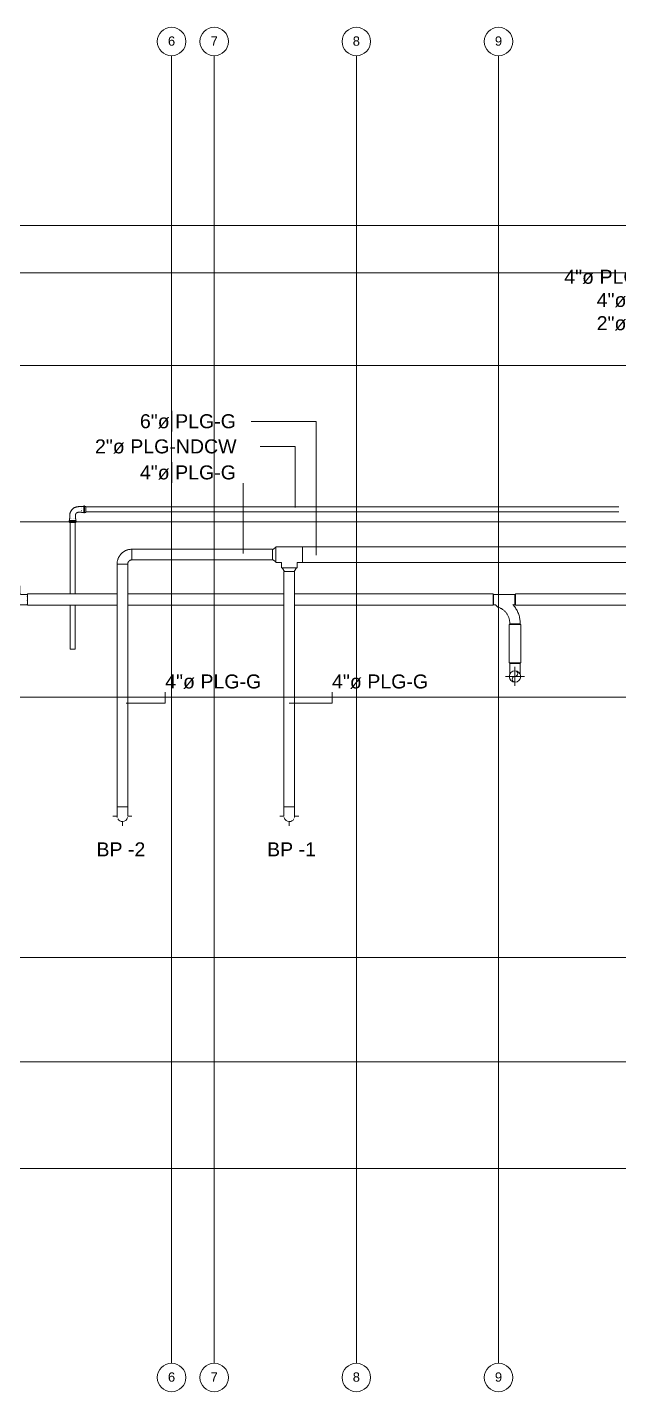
# Model space of a CAD drawing. Header units: inches. Extents: x -3299 to -2222, y -94 to 482.
# Drawn here: x -2935 to -2685, y -94 to 482 of the extents above; entities that cross this region are included whole.
import ezdxf

# ---------------------------------------------------------------- set-up
doc = ezdxf.new("R2010")
doc.units = ezdxf.units.IN
doc.header["$MEASUREMENT"] = 0
for name, color, linetype, lineweight in [('G-ANNO-TEXT', 231, 'Continuous', 9), ('P-PIPE', 3, 'Continuous', 9), ('P-PIPE-CNTR', 3, 'Continuous', 9), ('P-PIPE-IDEN', 2, 'Continuous', 9), ('S-GRID', 1, 'Continuous', 9), ('S-GRID-IDEN', 1, 'Continuous', 13)]:
    doc.layers.add(name, color=color, linetype=linetype, lineweight=lineweight)
doc.styles.add('Arial', font='arial.ttf', dxfattribs={"height": 5.901198})

# ---------------------------------------------------------------- blocks, each defined once
blk = doc.blocks.new('Elbow - Welded - Generic - Standard-V39-PLG_ ROOF LEVEL')
at = {"layer": 'P-PIPE'}
for p, q in [((-4.02, -2.25), (-4.02, 2.25)), ((-2.25, 4.02), (2.25, 4.02))]:
    blk.add_line(p, q, dxfattribs=at)
at = {"layer": 'P-PIPE', "flags": 128}
for points in [[(-4.02, -2.25), (-3.77, -2.24), (-3.52, -2.23), (-3.27, -2.2), (-3.02, -2.17), (-2.77, -2.13), (-2.53, -2.07), (-2.28, -2.01), (-2.04, -1.93), (-1.81, -1.85), (-1.58, -1.76), (-1.35, -1.65), (-1.12, -1.54), (-0.9, -1.42), (-0.69, -1.29), (-0.48, -1.16), (-0.27, -1.01), (-0.08, -0.86), (0.12, -0.69), (0.3, -0.53), (0.48, -0.35), (0.65, -0.17), (0.81, 0.02), (0.97, 0.22), (1.12, 0.42), (1.26, 0.63), (1.39, 0.84), (1.51, 1.06), (1.62, 1.29), (1.73, 1.51), (1.82, 1.75), (1.91, 1.98), (1.99, 2.22), (2.05, 2.46), (2.11, 2.7), (2.16, 2.95), (2.2, 3.2), (2.22, 3.45), (2.24, 3.7), (2.25, 3.95), (2.25, 4.02)], [(-2.25, 4.02), (-2.25, 3.95), (-2.26, 3.87), (-2.26, 3.8), (-2.27, 3.73), (-2.29, 3.66), (-2.3, 3.6), (-2.32, 3.53), (-2.34, 3.46), (-2.36, 3.39), (-2.39, 3.33), (-2.42, 3.26), (-2.45, 3.2), (-2.48, 3.14), (-2.52, 3.08), (-2.56, 3.02), (-2.6, 2.96), (-2.64, 2.91), (-2.69, 2.85), (-2.74, 2.8), (-2.79, 2.75), (-2.84, 2.7), (-2.89, 2.65), (-2.95, 2.61), (-3, 2.57), (-3.06, 2.53), (-3.12, 2.49), (-3.18, 2.46), (-3.25, 2.43), (-3.31, 2.4), (-3.38, 2.37), (-3.44, 2.35), (-3.51, 2.32), (-3.58, 2.31), (-3.65, 2.29), (-3.72, 2.28), (-3.79, 2.27), (-3.86, 2.26), (-3.93, 2.25), (-4, 2.25), (-4.02, 2.25)]]:
    blk.add_lwpolyline(points, dxfattribs=at)
blk = doc.blocks.new('Elbow - Welded - Generic - Standard-V29-PLG_ ROOF LEVEL')
at = {"layer": 'P-PIPE'}
for p, q in [((-2487.68, 317.48), (-2487.68, 319.73)), ((-2487.68, 315.23), (-2487.68, 317.48))]:
    blk.add_line(p, q, dxfattribs=at)
at = {"layer": 'P-PIPE', "flags": 128}
for points in [[(-2483.67, 319.73), (-2483.67, 319.73), (-2483.68, 319.73), (-2483.69, 319.73), (-2483.72, 319.73), (-2483.75, 319.73), (-2483.78, 319.73), (-2483.82, 319.73), (-2483.87, 319.73), (-2483.92, 319.73), (-2483.98, 319.73), (-2484.05, 319.73), (-2484.12, 319.73), (-2484.2, 319.73), (-2484.28, 319.73), (-2484.37, 319.73), (-2484.46, 319.73), (-2484.56, 319.73), (-2484.66, 319.73), (-2484.77, 319.73), (-2484.88, 319.73), (-2485, 319.73), (-2485.12, 319.73), (-2485.25, 319.73), (-2485.38, 319.73), (-2485.51, 319.73), (-2485.65, 319.73), (-2485.79, 319.73), (-2485.93, 319.73), (-2486.08, 319.73), (-2486.23, 319.73), (-2486.38, 319.73), (-2486.53, 319.73), (-2486.68, 319.73), (-2486.84, 319.73), (-2487, 319.73), (-2487.16, 319.73), (-2487.32, 319.73), (-2487.48, 319.73), (-2487.64, 319.73), (-2487.68, 319.73)], [(-2487.68, 315.23), (-2487.52, 315.23), (-2487.36, 315.23), (-2487.2, 315.23), (-2487.04, 315.23), (-2486.88, 315.23), (-2486.73, 315.23), (-2486.57, 315.23), (-2486.42, 315.23), (-2486.27, 315.23), (-2486.12, 315.23), (-2485.97, 315.23), (-2485.83, 315.23), (-2485.69, 315.23), (-2485.55, 315.23), (-2485.41, 315.23), (-2485.28, 315.23), (-2485.16, 315.23), (-2485.03, 315.23), (-2484.91, 315.23), (-2484.8, 315.23), (-2484.69, 315.23), (-2484.59, 315.23), (-2484.49, 315.23), (-2484.39, 315.23), (-2484.3, 315.23), (-2484.22, 315.23), (-2484.14, 315.23), (-2484.07, 315.23), (-2484, 315.23), (-2483.94, 315.23), (-2483.88, 315.23), (-2483.83, 315.23), (-2483.79, 315.23), (-2483.75, 315.23), (-2483.72, 315.23), (-2483.7, 315.23), (-2483.68, 315.23), (-2483.67, 315.23), (-2483.67, 315.23), (-2483.67, 315.23)]]:
    blk.add_lwpolyline(points, dxfattribs=at)
at = {"layer": 'P-PIPE'}
for start, end in [(0, 75), (300, 0), (270, 285)]:
    blk.add_arc((-2483.67, 317.48), 2.25, start, end, dxfattribs=at)
blk = doc.blocks.new('Elbow - Welded - Generic - Standard-1101236-PLG_ ROOF LEVEL')
at = {"layer": 'P-PIPE'}
for p, q in [((-2372, 222.16), (-2372, 224.41)), ((-2372, 219.91), (-2372, 222.16))]:
    blk.add_line(p, q, dxfattribs=at)
at = {"layer": 'P-PIPE', "flags": 128}
for points in [[(-2367.98, 224.41), (-2367.99, 224.41), (-2367.99, 224.41), (-2368.01, 224.41), (-2368.03, 224.41), (-2368.06, 224.41), (-2368.1, 224.41), (-2368.14, 224.41), (-2368.19, 224.41), (-2368.24, 224.41), (-2368.3, 224.41), (-2368.36, 224.41), (-2368.44, 224.41), (-2368.51, 224.41), (-2368.6, 224.41), (-2368.68, 224.41), (-2368.78, 224.41), (-2368.88, 224.41), (-2368.98, 224.41), (-2369.09, 224.41), (-2369.2, 224.41), (-2369.32, 224.41), (-2369.44, 224.41), (-2369.57, 224.41), (-2369.69, 224.41), (-2369.83, 224.41), (-2369.97, 224.41), (-2370.11, 224.41), (-2370.25, 224.41), (-2370.39, 224.41), (-2370.54, 224.41), (-2370.69, 224.41), (-2370.85, 224.41), (-2371, 224.41), (-2371.16, 224.41), (-2371.32, 224.41), (-2371.47, 224.41), (-2371.63, 224.41), (-2371.79, 224.41), (-2371.95, 224.41), (-2372, 224.41)], [(-2372, 219.91), (-2371.84, 219.91), (-2371.68, 219.91), (-2371.52, 219.91), (-2371.36, 219.91), (-2371.2, 219.91), (-2371.04, 219.91), (-2370.89, 219.91), (-2370.73, 219.91), (-2370.58, 219.91), (-2370.43, 219.91), (-2370.29, 219.91), (-2370.14, 219.91), (-2370, 219.91), (-2369.86, 219.91), (-2369.73, 219.91), (-2369.6, 219.91), (-2369.47, 219.91), (-2369.35, 219.91), (-2369.23, 219.91), (-2369.12, 219.91), (-2369.01, 219.91), (-2368.9, 219.91), (-2368.8, 219.91), (-2368.71, 219.91), (-2368.62, 219.91), (-2368.53, 219.91), (-2368.46, 219.91), (-2368.38, 219.91), (-2368.32, 219.91), (-2368.26, 219.91), (-2368.2, 219.91), (-2368.15, 219.91), (-2368.11, 219.91), (-2368.07, 219.91), (-2368.04, 219.91), (-2368.02, 219.91), (-2368, 219.91), (-2367.99, 219.91), (-2367.98, 219.91), (-2367.98, 219.91)]]:
    blk.add_lwpolyline(points, dxfattribs=at)
at = {"layer": 'P-PIPE'}
for start, end in [(75, 90), (285, 0), (0, 60)]:
    blk.add_arc((-2367.98, 222.16), 2.25, start, end, dxfattribs=at)
blk = doc.blocks.new('Victaulic-VicPress316-Elbow 90-45deg Style P568_P571 - Standard-V52-PLG_ ROOF LEVEL')
at = {"layer": 'P-PIPE'}
for p, q in [((-5.07, 1.3), (-5.52, 1.3)), ((-5.52, 1.3), (-5.52, -1.3)), ((-5.07, -1.3), (-5.07, 1.3)), ((-4.01, 1.3), (-4.68, 1.3)), ((-4.68, -1.3), (-4.68, 1.3)), ((-2.52, 1.19), (-3.85, 1.19)), ((-3.79, 0.94), (-3.79, 0.96)), ((-3.79, 0.35), (-3.79, 0.39)), ((-1.3, 5.52), (-1.3, 5.07)), ((1.3, 5.52), (-1.3, 5.52)), ((-1.3, 5.07), (1.3, 5.07)), ((-1.3, 4.68), (-1.3, 4.01)), ((-1.3, 4.68), (1.3, 4.68)), ((-1.19, 3.85), (-1.19, 2.52)), ((-0.96, 3.79), (-0.94, 3.79)), ((-0.39, 3.79), (-0.35, 3.79)), ((0.35, 3.79), (0.39, 3.79)), ((0.94, 3.79), (0.96, 3.79)), ((1.19, 2.52), (1.19, 3.85)), ((1.3, 5.07), (1.3, 5.52)), ((1.3, 4.01), (1.3, 4.68)), ((-5.52, -1.3), (-5.07, -1.3)), ((-4.68, -1.3), (-4.01, -1.3)), ((-3.85, -1.19), (-2.52, -1.19)), ((-3.79, -0.39), (-3.79, -0.35)), ((-3.79, -0.96), (-3.79, -0.94))]:
    blk.add_line(p, q, dxfattribs=at)
at = {"layer": 'P-PIPE', "flags": 128}
for points in [[(-5.07, 1.3), (-5.07, 1.3), (-5.07, 1.31), (-5.06, 1.32), (-5.06, 1.33), (-5.06, 1.33), (-5.06, 1.34), (-5.06, 1.35), (-5.06, 1.36), (-5.05, 1.36), (-5.05, 1.37), (-5.05, 1.38), (-5.04, 1.39), (-5.04, 1.39), (-5.04, 1.4), (-5.03, 1.41), (-5.03, 1.41), (-5.02, 1.42), (-5.02, 1.42), (-5.01, 1.43), (-5.01, 1.43), (-5, 1.44), (-5, 1.45), (-4.99, 1.45), (-4.98, 1.45), (-4.98, 1.46), (-4.97, 1.46), (-4.96, 1.47), (-4.96, 1.47), (-4.95, 1.47), (-4.94, 1.48), (-4.94, 1.48), (-4.93, 1.48), (-4.92, 1.48), (-4.91, 1.49), (-4.91, 1.49), (-4.9, 1.49), (-4.89, 1.49), (-4.88, 1.49), (-4.88, 1.49), (-4.87, 1.49), (-4.86, 1.49), (-4.85, 1.49), (-4.84, 1.49), (-4.84, 1.49), (-4.83, 1.48), (-4.82, 1.48), (-4.81, 1.48), (-4.81, 1.48), (-4.8, 1.48), (-4.79, 1.47), (-4.79, 1.47), (-4.78, 1.47), (-4.77, 1.46), (-4.77, 1.46), (-4.76, 1.45), (-4.75, 1.45), (-4.75, 1.44), (-4.74, 1.44), (-4.74, 1.43), (-4.73, 1.43), (-4.73, 1.42), (-4.72, 1.42), (-4.72, 1.41), (-4.71, 1.4), (-4.71, 1.4), (-4.7, 1.39), (-4.7, 1.38), (-4.7, 1.38), (-4.69, 1.37), (-4.69, 1.36), (-4.69, 1.35), (-4.69, 1.35), (-4.68, 1.34), (-4.68, 1.33), (-4.68, 1.32), (-4.68, 1.32), (-4.68, 1.31), (-4.68, 1.3), (-4.68, 1.3)], [(-5.07, 1.3), (-5.07, 1.3), (-5.07, 1.29), (-5.07, 1.29), (-5.07, 1.28), (-5.07, 1.27), (-5.07, 1.26), (-5.07, 1.25), (-5.07, 1.23), (-5.07, 1.21), (-5.07, 1.19), (-5.07, 1.17), (-5.07, 1.15), (-5.07, 1.13), (-5.07, 1.1), (-5.07, 1.07), (-5.07, 1.04), (-5.07, 1.01), (-5.07, 0.97), (-5.07, 0.94), (-5.07, 0.9), (-5.07, 0.87), (-5.07, 0.83), (-5.07, 0.79), (-5.07, 0.74), (-5.07, 0.7), (-5.07, 0.66), (-5.07, 0.61), (-5.07, 0.56), (-5.07, 0.52), (-5.07, 0.47), (-5.07, 0.42), (-5.07, 0.37), (-5.07, 0.32), (-5.07, 0.27), (-5.07, 0.22), (-5.07, 0.17), (-5.07, 0.12), (-5.07, 0.07), (-5.07, 0.01), (-5.07, -0.04), (-5.07, -0.09), (-5.07, -0.14), (-5.07, -0.19), (-5.07, -0.24), (-5.07, -0.29), (-5.07, -0.34), (-5.07, -0.39), (-5.07, -0.44), (-5.07, -0.49), (-5.07, -0.54), (-5.07, -0.59), (-5.07, -0.63), (-5.07, -0.68), (-5.07, -0.72), (-5.07, -0.76), (-5.07, -0.8), (-5.07, -0.84), (-5.07, -0.88), (-5.07, -0.92), (-5.07, -0.96), (-5.07, -0.99), (-5.07, -1.02), (-5.07, -1.05), (-5.07, -1.08), (-5.07, -1.11), (-5.07, -1.14), (-5.07, -1.16), (-5.07, -1.18), (-5.07, -1.2), (-5.07, -1.22), (-5.07, -1.24), (-5.07, -1.25), (-5.07, -1.26), (-5.07, -1.28), (-5.07, -1.28), (-5.07, -1.29), (-5.07, -1.29), (-5.07, -1.3), (-5.07, -1.3)], [(-5.07, 1.25), (-5.07, 1.26), (-5.07, 1.28), (-5.07, 1.28), (-5.07, 1.29), (-5.07, 1.29), (-5.07, 1.3), (-5.07, 1.3)], [(-4.68, -1.3), (-4.68, -1.3), (-4.68, -1.29), (-4.68, -1.29), (-4.68, -1.28), (-4.68, -1.27), (-4.68, -1.26), (-4.68, -1.25), (-4.68, -1.23), (-4.68, -1.21), (-4.68, -1.19), (-4.68, -1.17), (-4.68, -1.15), (-4.68, -1.13), (-4.68, -1.1), (-4.68, -1.07), (-4.68, -1.04), (-4.68, -1.01), (-4.68, -0.97), (-4.68, -0.94), (-4.68, -0.9), (-4.68, -0.87), (-4.68, -0.83), (-4.68, -0.79), (-4.68, -0.74), (-4.68, -0.7), (-4.68, -0.66), (-4.68, -0.61), (-4.68, -0.56), (-4.68, -0.52), (-4.68, -0.47), (-4.68, -0.42), (-4.68, -0.37), (-4.68, -0.32), (-4.68, -0.27), (-4.68, -0.22), (-4.68, -0.17), (-4.68, -0.12), (-4.68, -0.07), (-4.68, -0.01), (-4.68, 0.04), (-4.68, 0.09), (-4.68, 0.14), (-4.68, 0.19), (-4.68, 0.24), (-4.68, 0.29), (-4.68, 0.34), (-4.68, 0.39), (-4.68, 0.44), (-4.68, 0.49), (-4.68, 0.54), (-4.68, 0.59), (-4.68, 0.63), (-4.68, 0.68), (-4.68, 0.72), (-4.68, 0.76), (-4.68, 0.8), (-4.68, 0.84), (-4.68, 0.88), (-4.68, 0.92), (-4.68, 0.96), (-4.68, 0.99), (-4.68, 1.02), (-4.68, 1.05), (-4.68, 1.08), (-4.68, 1.11), (-4.68, 1.14), (-4.68, 1.16), (-4.68, 1.18), (-4.68, 1.2), (-4.68, 1.22), (-4.68, 1.24), (-4.68, 1.25), (-4.68, 1.26), (-4.68, 1.28), (-4.68, 1.28), (-4.68, 1.29), (-4.68, 1.29), (-4.68, 1.3), (-4.68, 1.3)], [(-4.68, 1.3), (-4.68, 1.3), (-4.68, 1.29), (-4.68, 1.29), (-4.68, 1.28), (-4.68, 1.27), (-4.68, 1.26)], [(-4.01, 1.3), (-4, 1.3), (-3.99, 1.3), (-3.98, 1.29), (-3.97, 1.29), (-3.95, 1.29), (-3.94, 1.29), (-3.93, 1.29), (-3.92, 1.28), (-3.91, 1.28), (-3.9, 1.27), (-3.89, 1.27), (-3.88, 1.27), (-3.87, 1.26), (-3.86, 1.25), (-3.86, 1.25), (-3.85, 1.24), (-3.84, 1.24), (-3.83, 1.23), (-3.82, 1.22), (-3.81, 1.21), (-3.81, 1.21), (-3.8, 1.2), (-3.79, 1.19), (-3.79, 1.19)], [(-1.19, 2.52), (-1.19, 2.46), (-1.19, 2.41), (-1.2, 2.36), (-1.2, 2.31), (-1.21, 2.25), (-1.23, 2.2), (-1.24, 2.15), (-1.26, 2.1), (-1.27, 2.05), (-1.29, 2), (-1.31, 1.95), (-1.34, 1.9), (-1.36, 1.86), (-1.39, 1.81), (-1.42, 1.77), (-1.45, 1.72), (-1.48, 1.68), (-1.52, 1.64), (-1.55, 1.6), (-1.59, 1.56), (-1.63, 1.53), (-1.67, 1.49), (-1.71, 1.46), (-1.75, 1.43), (-1.8, 1.4), (-1.84, 1.37), (-1.89, 1.34), (-1.94, 1.32), (-1.99, 1.3), (-2.04, 1.28), (-2.09, 1.26), (-2.14, 1.24), (-2.19, 1.23), (-2.24, 1.22), (-2.29, 1.21), (-2.34, 1.2), (-2.4, 1.19), (-2.45, 1.19), (-2.5, 1.19), (-2.52, 1.19)], [(-2.52, -1.19), (-2.37, -1.18), (-2.22, -1.18), (-2.07, -1.16), (-1.93, -1.14), (-1.78, -1.11), (-1.64, -1.08), (-1.49, -1.04), (-1.35, -1), (-1.21, -0.95), (-1.07, -0.9), (-0.94, -0.83), (-0.81, -0.77), (-0.68, -0.7), (-0.55, -0.62), (-0.43, -0.54), (-0.3, -0.45), (-0.19, -0.36), (-0.07, -0.27), (0.04, -0.17), (0.14, -0.06), (0.24, 0.04), (0.34, 0.16), (0.43, 0.27), (0.52, 0.39), (0.6, 0.52), (0.68, 0.64), (0.75, 0.77), (0.82, 0.9), (0.88, 1.04), (0.94, 1.17), (0.99, 1.31), (1.03, 1.46), (1.07, 1.6), (1.11, 1.74), (1.13, 1.89), (1.16, 2.03), (1.17, 2.18), (1.18, 2.33), (1.19, 2.48), (1.19, 2.52)], [(-1.3, 4.68), (-1.3, 4.68), (-1.31, 4.68), (-1.32, 4.68), (-1.33, 4.68), (-1.33, 4.68), (-1.34, 4.69), (-1.35, 4.69), (-1.36, 4.69), (-1.36, 4.69), (-1.37, 4.7), (-1.38, 4.7), (-1.39, 4.7), (-1.39, 4.71), (-1.4, 4.71), (-1.41, 4.71), (-1.41, 4.72), (-1.42, 4.72), (-1.42, 4.73), (-1.43, 4.73), (-1.43, 4.74), (-1.44, 4.74), (-1.45, 4.75), (-1.45, 4.76), (-1.45, 4.76), (-1.46, 4.77), (-1.46, 4.78), (-1.47, 4.78), (-1.47, 4.79), (-1.47, 4.8), (-1.48, 4.8), (-1.48, 4.81), (-1.48, 4.82), (-1.48, 4.83), (-1.49, 4.83), (-1.49, 4.84), (-1.49, 4.85), (-1.49, 4.86), (-1.49, 4.86), (-1.49, 4.87), (-1.49, 4.88), (-1.49, 4.89), (-1.49, 4.89), (-1.49, 4.9), (-1.49, 4.91), (-1.48, 4.92), (-1.48, 4.92), (-1.48, 4.93), (-1.48, 4.94), (-1.48, 4.95), (-1.47, 4.95), (-1.47, 4.96), (-1.47, 4.97), (-1.46, 4.97), (-1.46, 4.98), (-1.45, 4.99), (-1.45, 4.99), (-1.44, 5), (-1.44, 5), (-1.43, 5.01), (-1.43, 5.02), (-1.42, 5.02), (-1.42, 5.03), (-1.41, 5.03), (-1.4, 5.03), (-1.4, 5.04), (-1.39, 5.04), (-1.38, 5.05), (-1.38, 5.05), (-1.37, 5.05), (-1.36, 5.05), (-1.35, 5.06), (-1.35, 5.06), (-1.34, 5.06), (-1.33, 5.06), (-1.32, 5.06), (-1.32, 5.07), (-1.31, 5.07), (-1.3, 5.07), (-1.3, 5.07)], [(1.3, 5.07), (1.3, 5.07), (1.29, 5.07), (1.29, 5.07), (1.28, 5.07), (1.27, 5.07), (1.26, 5.07), (1.25, 5.07), (1.23, 5.07), (1.21, 5.07), (1.19, 5.07), (1.17, 5.07), (1.15, 5.07), (1.13, 5.07), (1.1, 5.07), (1.07, 5.07), (1.04, 5.07), (1.01, 5.07), (0.97, 5.07), (0.94, 5.07), (0.9, 5.07), (0.87, 5.07), (0.83, 5.07), (0.79, 5.07), (0.74, 5.07), (0.7, 5.07), (0.66, 5.07), (0.61, 5.07), (0.56, 5.07), (0.52, 5.07), (0.47, 5.07), (0.42, 5.07), (0.37, 5.07), (0.32, 5.07), (0.27, 5.07), (0.22, 5.07), (0.17, 5.07), (0.12, 5.07), (0.07, 5.07), (0.01, 5.07), (-0.04, 5.07), (-0.09, 5.07), (-0.14, 5.07), (-0.19, 5.07), (-0.24, 5.07), (-0.29, 5.07), (-0.34, 5.07), (-0.39, 5.07), (-0.44, 5.07), (-0.49, 5.07), (-0.54, 5.07), (-0.59, 5.07), (-0.63, 5.07), (-0.68, 5.07), (-0.72, 5.07), (-0.76, 5.07), (-0.8, 5.07), (-0.84, 5.07), (-0.88, 5.07), (-0.92, 5.07), (-0.96, 5.07), (-0.99, 5.07), (-1.02, 5.07), (-1.05, 5.07), (-1.08, 5.07), (-1.11, 5.07), (-1.14, 5.07), (-1.16, 5.07), (-1.18, 5.07), (-1.2, 5.07), (-1.22, 5.07), (-1.24, 5.07), (-1.25, 5.07), (-1.26, 5.07), (-1.28, 5.07), (-1.28, 5.07), (-1.29, 5.07), (-1.29, 5.07), (-1.3, 5.07), (-1.3, 5.07)], [(-1.3, 5.07), (-1.3, 5.07), (-1.29, 5.07), (-1.29, 5.07), (-1.28, 5.07), (-1.27, 5.07), (-1.26, 5.07)], [(-1.3, 4.68), (-1.3, 4.68), (-1.29, 4.68), (-1.29, 4.68), (-1.28, 4.68), (-1.27, 4.68), (-1.26, 4.68), (-1.25, 4.68), (-1.23, 4.68), (-1.21, 4.68), (-1.19, 4.68), (-1.17, 4.68), (-1.15, 4.68), (-1.13, 4.68), (-1.1, 4.68), (-1.07, 4.68), (-1.04, 4.68), (-1.01, 4.68), (-0.97, 4.68), (-0.94, 4.68), (-0.9, 4.68), (-0.87, 4.68), (-0.83, 4.68), (-0.79, 4.68), (-0.74, 4.68), (-0.7, 4.68), (-0.66, 4.68), (-0.61, 4.68), (-0.56, 4.68), (-0.52, 4.68), (-0.47, 4.68), (-0.42, 4.68), (-0.37, 4.68), (-0.32, 4.68), (-0.27, 4.68), (-0.22, 4.68), (-0.17, 4.68), (-0.12, 4.68), (-0.07, 4.68), (-0.01, 4.68), (0.04, 4.68), (0.09, 4.68), (0.14, 4.68), (0.19, 4.68), (0.24, 4.68), (0.29, 4.68), (0.34, 4.68), (0.39, 4.68), (0.44, 4.68), (0.49, 4.68), (0.54, 4.68), (0.59, 4.68), (0.63, 4.68), (0.68, 4.68), (0.72, 4.68), (0.76, 4.68), (0.8, 4.68), (0.84, 4.68), (0.88, 4.68), (0.92, 4.68), (0.96, 4.68), (0.99, 4.68), (1.02, 4.68), (1.05, 4.68), (1.08, 4.68), (1.11, 4.68), (1.14, 4.68), (1.16, 4.68), (1.18, 4.68), (1.2, 4.68), (1.22, 4.68), (1.24, 4.68), (1.25, 4.68), (1.26, 4.68), (1.28, 4.68), (1.28, 4.68), (1.29, 4.68), (1.29, 4.68), (1.3, 4.68), (1.3, 4.68)], [(-1.25, 4.68), (-1.26, 4.68), (-1.28, 4.68), (-1.28, 4.68), (-1.29, 4.68), (-1.29, 4.68), (-1.3, 4.68), (-1.3, 4.68)], [(-1.19, 3.79), (-1.2, 3.8), (-1.2, 3.8), (-1.21, 3.81), (-1.22, 3.82), (-1.23, 3.83), (-1.23, 3.84), (-1.24, 3.84), (-1.25, 3.85), (-1.25, 3.86), (-1.26, 3.87), (-1.26, 3.88), (-1.27, 3.89), (-1.27, 3.9), (-1.28, 3.91), (-1.28, 3.92), (-1.29, 3.93), (-1.29, 3.94), (-1.29, 3.95), (-1.29, 3.96), (-1.29, 3.97), (-1.3, 3.99), (-1.3, 4), (-1.3, 4.01), (-1.3, 4.01)], [(1.3, 4.01), (1.3, 4), (1.3, 3.99), (1.29, 3.98), (1.29, 3.97), (1.29, 3.95), (1.29, 3.94), (1.29, 3.93), (1.28, 3.92), (1.28, 3.91), (1.27, 3.9), (1.27, 3.89), (1.27, 3.88), (1.26, 3.87), (1.25, 3.86), (1.25, 3.86), (1.24, 3.85), (1.24, 3.84), (1.23, 3.83), (1.22, 3.82), (1.21, 3.81), (1.21, 3.81), (1.2, 3.8), (1.19, 3.79), (1.19, 3.79)], [(1.25, 5.07), (1.26, 5.07), (1.28, 5.07), (1.28, 5.07), (1.29, 5.07), (1.29, 5.07), (1.3, 5.07), (1.3, 5.07)], [(1.3, 4.68), (1.3, 4.68), (1.29, 4.68), (1.29, 4.68), (1.28, 4.68), (1.27, 4.68), (1.26, 4.68)], [(1.3, 5.07), (1.3, 5.07), (1.31, 5.07), (1.32, 5.06), (1.33, 5.06), (1.33, 5.06), (1.34, 5.06), (1.35, 5.06), (1.36, 5.06), (1.36, 5.05), (1.37, 5.05), (1.38, 5.05), (1.39, 5.04), (1.39, 5.04), (1.4, 5.04), (1.41, 5.03), (1.41, 5.03), (1.42, 5.02), (1.42, 5.02), (1.43, 5.01), (1.43, 5.01), (1.44, 5), (1.45, 5), (1.45, 4.99), (1.45, 4.98), (1.46, 4.98), (1.46, 4.97), (1.47, 4.96), (1.47, 4.96), (1.47, 4.95), (1.48, 4.94), (1.48, 4.94), (1.48, 4.93), (1.48, 4.92), (1.49, 4.91), (1.49, 4.91), (1.49, 4.9), (1.49, 4.89), (1.49, 4.88), (1.49, 4.88), (1.49, 4.87), (1.49, 4.86), (1.49, 4.85), (1.49, 4.84), (1.49, 4.84), (1.48, 4.83), (1.48, 4.82), (1.48, 4.81), (1.48, 4.81), (1.48, 4.8), (1.47, 4.79), (1.47, 4.79), (1.47, 4.78), (1.46, 4.77), (1.46, 4.77), (1.45, 4.76), (1.45, 4.75), (1.44, 4.75), (1.44, 4.74), (1.43, 4.74), (1.43, 4.73), (1.42, 4.73), (1.42, 4.72), (1.41, 4.72), (1.4, 4.71), (1.4, 4.71), (1.39, 4.7), (1.38, 4.7), (1.38, 4.7), (1.37, 4.69), (1.36, 4.69), (1.35, 4.69), (1.35, 4.69), (1.34, 4.68), (1.33, 4.68), (1.32, 4.68), (1.32, 4.68), (1.31, 4.68), (1.3, 4.68), (1.3, 4.68)], [(-5.07, -1.3), (-5.07, -1.3), (-5.07, -1.29), (-5.07, -1.29), (-5.07, -1.28), (-5.07, -1.27), (-5.07, -1.26)], [(-4.68, -1.3), (-4.68, -1.3), (-4.68, -1.31), (-4.68, -1.32), (-4.68, -1.33), (-4.68, -1.33), (-4.69, -1.34), (-4.69, -1.35), (-4.69, -1.36), (-4.69, -1.36), (-4.7, -1.37), (-4.7, -1.38), (-4.7, -1.39), (-4.71, -1.39), (-4.71, -1.4), (-4.71, -1.41), (-4.72, -1.41), (-4.72, -1.42), (-4.73, -1.42), (-4.73, -1.43), (-4.74, -1.43), (-4.74, -1.44), (-4.75, -1.45), (-4.76, -1.45), (-4.76, -1.45), (-4.77, -1.46), (-4.78, -1.46), (-4.78, -1.47), (-4.79, -1.47), (-4.8, -1.47), (-4.8, -1.48), (-4.81, -1.48), (-4.82, -1.48), (-4.83, -1.48), (-4.83, -1.49), (-4.84, -1.49), (-4.85, -1.49), (-4.86, -1.49), (-4.86, -1.49), (-4.87, -1.49), (-4.88, -1.49), (-4.89, -1.49), (-4.89, -1.49), (-4.9, -1.49), (-4.91, -1.49), (-4.92, -1.48), (-4.92, -1.48), (-4.93, -1.48), (-4.94, -1.48), (-4.95, -1.48), (-4.95, -1.47), (-4.96, -1.47), (-4.97, -1.47), (-4.97, -1.46), (-4.98, -1.46), (-4.99, -1.45), (-4.99, -1.45), (-5, -1.44), (-5, -1.44), (-5.01, -1.43), (-5.02, -1.43), (-5.02, -1.42), (-5.03, -1.42), (-5.03, -1.41), (-5.03, -1.4), (-5.04, -1.4), (-5.04, -1.39), (-5.05, -1.38), (-5.05, -1.38), (-5.05, -1.37), (-5.05, -1.36), (-5.06, -1.35), (-5.06, -1.35), (-5.06, -1.34), (-5.06, -1.33), (-5.06, -1.32), (-5.07, -1.32), (-5.07, -1.31), (-5.07, -1.3), (-5.07, -1.3)], [(-4.68, -1.25), (-4.68, -1.26), (-4.68, -1.28), (-4.68, -1.28), (-4.68, -1.29), (-4.68, -1.29), (-4.68, -1.3), (-4.68, -1.3)], [(-3.79, -1.19), (-3.8, -1.2), (-3.8, -1.2), (-3.81, -1.21), (-3.82, -1.22), (-3.83, -1.23), (-3.84, -1.23), (-3.84, -1.24), (-3.85, -1.25), (-3.86, -1.25), (-3.87, -1.26), (-3.88, -1.26), (-3.89, -1.27), (-3.9, -1.27), (-3.91, -1.28), (-3.92, -1.28), (-3.93, -1.29), (-3.94, -1.29), (-3.95, -1.29), (-3.96, -1.29), (-3.97, -1.29), (-3.99, -1.3), (-4, -1.3), (-4.01, -1.3), (-4.01, -1.3)]]:
    blk.add_lwpolyline(points, dxfattribs=at)
blk = doc.blocks.new('Pipe-Fitting_Quarter-Bend_Cast-Iron_NH-4_Charlotte - Standard-V63-PLG_ ROOF LEVEL')
at = {"layer": 'P-PIPE'}
for p, q in [((-2942.3, 245.87), (-2942.45, 245.83)), ((-2942.45, 245.83), (-2942.45, 245.62)), ((-2942.45, 245.83), (-2938.07, 245.83)), ((-2942.45, 245.62), (-2942.45, 244.24)), ((-2942.45, 245.62), (-2942.27, 245.62)), ((-2942.45, 244.24), (-2942.45, 242.93)), ((-2942.21, 245.62), (-2942.27, 245.62)), ((-2942.21, 245.62), (-2941.68, 245.62)), ((-2941.55, 245.62), (-2941.68, 245.62)), ((-2941.55, 245.62), (-2940.77, 245.62)), ((-2940.67, 245.62), (-2940.77, 245.62)), ((-2940.67, 245.62), (-2939.83, 245.62)), ((-2939.74, 245.62), (-2939.83, 245.62)), ((-2939.74, 245.62), (-2938.96, 245.62)), ((-2938.83, 245.62), (-2938.96, 245.62)), ((-2938.83, 245.62), (-2938.31, 245.62)), ((-2938.25, 245.62), (-2938.31, 245.62)), ((-2938.25, 245.62), (-2938.07, 245.62)), ((-2938.07, 245.83), (-2938.23, 245.87)), ((-2938.07, 245.62), (-2938.07, 245.83)), ((-2938.07, 245.62), (-2938.07, 245.62)), ((-2938.07, 244.24), (-2938.07, 245.62)), ((-2938.07, 242.93), (-2938.07, 244.24)), ((-2936.14, 242.31), (-2937.45, 242.31)), ((-2934.76, 242.31), (-2936.14, 242.31)), ((-2934.98, 242.3), (-2935.01, 242.15)), ((-2934.76, 242.31), (-2934.98, 242.31)), ((-2937.45, 237.93), (-2936.14, 237.93)), ((-2936.14, 237.93), (-2934.76, 237.93)), ((-2935.01, 238.08), (-2934.98, 237.93)), ((-2934.98, 237.93), (-2934.76, 237.93))]:
    blk.add_line(p, q, dxfattribs=at)
at = {"layer": 'P-PIPE', "flags": 128}
for points in [[(-2942.45, 242.93), (-2942.45, 242.73), (-2942.44, 242.53), (-2942.42, 242.33), (-2942.39, 242.13), (-2942.35, 241.93), (-2942.31, 241.74), (-2942.26, 241.55), (-2942.2, 241.35), (-2942.13, 241.17), (-2942.06, 240.98), (-2941.98, 240.8), (-2941.89, 240.62), (-2941.79, 240.44), (-2941.69, 240.27), (-2941.58, 240.1), (-2941.46, 239.94), (-2941.34, 239.78), (-2941.21, 239.63), (-2941.08, 239.48), (-2940.94, 239.34), (-2940.79, 239.2), (-2940.64, 239.07), (-2940.48, 238.95), (-2940.32, 238.83), (-2940.15, 238.72), (-2939.98, 238.61), (-2939.81, 238.52), (-2939.63, 238.43), (-2939.45, 238.34), (-2939.26, 238.27), (-2939.08, 238.2), (-2938.89, 238.14), (-2938.69, 238.08), (-2938.5, 238.04), (-2938.3, 238), (-2938.1, 237.97), (-2937.91, 237.95), (-2937.71, 237.93), (-2937.51, 237.93), (-2937.45, 237.93)], [(-2937.45, 242.31), (-2937.48, 242.31), (-2937.5, 242.31), (-2937.53, 242.31), (-2937.55, 242.31), (-2937.58, 242.32), (-2937.6, 242.32), (-2937.62, 242.33), (-2937.65, 242.34), (-2937.67, 242.35), (-2937.69, 242.35), (-2937.72, 242.36), (-2937.74, 242.38), (-2937.76, 242.39), (-2937.78, 242.4), (-2937.8, 242.41), (-2937.82, 242.43), (-2937.84, 242.44), (-2937.86, 242.46), (-2937.88, 242.48), (-2937.9, 242.49), (-2937.92, 242.51), (-2937.93, 242.53), (-2937.95, 242.55), (-2937.96, 242.57), (-2937.98, 242.59), (-2937.99, 242.61), (-2938, 242.63), (-2938.01, 242.66), (-2938.02, 242.68), (-2938.03, 242.7), (-2938.04, 242.73), (-2938.05, 242.75), (-2938.05, 242.77), (-2938.06, 242.8), (-2938.07, 242.82), (-2938.07, 242.85), (-2938.07, 242.87), (-2938.07, 242.9), (-2938.07, 242.92), (-2938.07, 242.93)]]:
    blk.add_lwpolyline(points, dxfattribs=at)
at = {"layer": 'P-PIPE'}
for centre, start_param, end_param in [((-2934.98, 240.12), 5.808953, 5.87642), ((-2934.76, 240.12), 5.875466, 6.283185), ((-2934.76, 240.12), 5.808953, 5.87642), ((-2934.76, 240.12), 5.759587, 5.809951), ((-2934.98, 240.12), 5.344212, 5.420696), ((-2934.98, 240.12), 4.004082, 4.080566), ((-2934.98, 240.12), 3.548358, 3.615825), ((-2934.98, 240.12), 4.904438, 4.950298), ((-2934.98, 240.12), 4.47448, 4.52034), ((-2934.76, 240.12), 5.385587, 5.420696), ((-2934.76, 240.12), 4.004082, 4.039191), ((-2934.76, 240.12), 3.614827, 3.665191), ((-2934.76, 240.12), 3.548358, 3.615825), ((-2934.76, 240.12), 3.141593, 3.549312)]:
    blk.add_ellipse(centre, major_axis=(0, 2.19), ratio=0.005286, start_param=start_param, end_param=end_param, dxfattribs=at)
blk = doc.blocks.new('Pipe-Fitting_Quarter-Bend_Cast-Iron_NH-4_Charlotte - Standard-V64-PLG_ ROOF LEVEL')
at = {"layer": 'P-PIPE'}
for p, q in [((-2731.09, 213.43), (-2731.25, 213.39)), ((-2731.25, 213.39), (-2731.25, 213.18)), ((-2731.25, 213.18), (-2731.25, 211.81)), ((-2726.87, 213.39), (-2727.03, 213.43)), ((-2726.87, 213.18), (-2726.87, 213.39)), ((-2726.87, 211.81), (-2726.87, 213.18)), ((-2731.25, 211.81), (-2731.25, 210.49)), ((-2726.87, 210.49), (-2726.87, 211.81)), ((-2726.87, 207.68), (-2726.87, 207.68))]:
    blk.add_line(p, q, dxfattribs=at)
at = {"layer": 'P-PIPE', "flags": 128}
for points in [[(-2731.25, 208.63), (-2731.25, 208.7), (-2731.25, 208.79), (-2731.25, 208.88), (-2731.25, 208.97), (-2731.25, 209.07), (-2731.25, 209.17), (-2731.25, 209.27), (-2731.25, 209.37), (-2731.25, 209.47), (-2731.25, 209.58), (-2731.25, 209.69), (-2731.25, 209.8), (-2731.25, 209.91), (-2731.25, 210.02), (-2731.25, 210.13), (-2731.25, 210.24), (-2731.25, 210.35), (-2731.25, 210.46), (-2731.25, 210.49)], [(-2726.87, 210.49), (-2726.87, 210.38), (-2726.87, 210.27), (-2726.87, 210.16), (-2726.87, 210.05), (-2726.87, 209.93), (-2726.87, 209.83), (-2726.87, 209.72), (-2726.87, 209.61), (-2726.87, 209.5), (-2726.87, 209.4), (-2726.87, 209.3), (-2726.87, 209.19), (-2726.87, 209.1), (-2726.87, 209), (-2726.87, 208.91), (-2726.87, 208.81), (-2726.87, 208.73), (-2726.87, 208.64)]]:
    blk.add_lwpolyline(points, dxfattribs=at)
at = {"layer": 'P-PIPE'}
for centre, major_axis, start_param, end_param in [((-2729.06, 213.39), (2.19, 0), 2.917193, 3.141584), ((-2729.06, 213.39), (2.19, 0), 3.141593, 4.712389), ((-2729.06, 213.18), (-2.19, 0), 0, 0.224399), ((-2729.06, 213.18), (2.19, 0), 3.141593, 3.334227), ((-2729.06, 213.18), (-2.19, 0), 0.261799, 0.632972), ((-2729.06, 213.18), (-2.19, 0), 0.631823, 0.708307), ((-2729.06, 213.18), (2.19, 0), 3.848731, 4.239155), ((-2729.06, 213.18), (2.19, 0), 4.238157, 4.305624), ((-2729.06, 213.18), (-2.19, 0), 1.163077, 1.570796), ((-2729.06, 213.39), (2.19, 0), 4.712389, 6.283185), ((-2729.06, 213.18), (2.19, 0), 4.712389, 5.120109), ((-2729.06, 213.18), (2.19, 0), 5.119154, 5.186621), ((-2729.06, 213.18), (2.19, 0), 5.185623, 5.576047), ((-2729.06, 213.18), (2.19, 0), 5.574878, 5.651362), ((-2729.06, 213.18), (2.19, 0), 5.650214, 6.021386), ((-2729.06, 213.18), (2.19, 0), 6.037863, 6.283185), ((-2729.06, 213.39), (2.19, 0), 0.000009, 0.224399), ((-2729.06, 213.18), (-2.19, 0), 2.948958, 3.141593)]:
    blk.add_ellipse(centre, major_axis=major_axis, ratio=0.000002, start_param=start_param, end_param=end_param, dxfattribs=at)
blk = doc.blocks.new('Grid - 3_16_-139788-Copy of ROOF LEVEL')
at = {"layer": 'S-GRID-IDEN'}
blk.add_circle((0, 0), 0.188, dxfattribs=at)

msp = doc.modelspace()

# ---------------------------------------------------------------- linework, layer by layer
at = {"layer": 'P-PIPE'}
for p, q in [((-2685.27, 279.24), (-2910.23, 279.24)), ((-2910.23, 277.11), (-2685.27, 277.11)), ((-2916.81, 272.65), (-2916.81, 242.52)), ((-2914.69, 242.52), (-2914.69, 272.65)), ((-2831.46, 261.39), (-2890.72, 261.39)), ((-2890.72, 256.89), (-2890.72, 261.39)), ((-2829.93, 262.2), (-2831.46, 261.2)), ((-2831.46, 261.39), (-2831.46, 256.89)), ((-2818.67, 262.45), (-2829.93, 262.45)), ((-2829.93, 255.83), (-2829.93, 262.45)), ((-2443.61, 262.45), (-2818.67, 262.45)), ((-2818.67, 262.45), (-2818.67, 255.83)), ((-2818.67, 262.01), (-2818.67, 262.34)), ((-2818.67, 261.48), (-2818.67, 262.01)), ((-2818.67, 260.8), (-2818.67, 261.48)), ((-2818.67, 260), (-2818.67, 260.8)), ((-2818.67, 258.28), (-2818.67, 260)), ((-2896.98, 255.12), (-2896.98, 152.69)), ((-2896.98, 255.12), (-2892.48, 255.12)), ((-2892.48, 152.69), (-2892.48, 255.12)), ((-2890.72, 256.89), (-2831.46, 256.89)), ((-2831.46, 257.08), (-2829.93, 256.08)), ((-2829.93, 255.83), (-2827.61, 255.83)), ((-2827.61, 255.83), (-2827.61, 253.51)), ((-2820.98, 253.51), (-2827.61, 253.51)), ((-2827.36, 253.51), (-2826.36, 251.98)), ((-2822.23, 251.98), (-2821.23, 253.51)), ((-2820.98, 255.83), (-2818.67, 255.83)), ((-2820.98, 253.51), (-2820.98, 255.83)), ((-2818.67, 257.48), (-2818.67, 258.28)), ((-2818.67, 256.8), (-2818.67, 257.48)), ((-2818.67, 256.27), (-2818.67, 256.8)), ((-2818.67, 255.94), (-2818.67, 256.27)), ((-2818.67, 255.83), (-2443.61, 255.83)), ((-2826.55, 251.98), (-2826.55, 152.69)), ((-2826.55, 251.98), (-2822.05, 251.98)), ((-2822.05, 152.69), (-2822.05, 251.98)), ((-2896.98, 242.52), (-2934.76, 242.52)), ((-2826.55, 242.52), (-2892.48, 242.52)), ((-2738.31, 242.52), (-2822.05, 242.52)), ((-2738.27, 242.3), (-2738.3, 242.17)), ((-2738.06, 242.31), (-2738.27, 242.31)), ((-2729.06, 242.31), (-2738.06, 242.31)), ((-2728.85, 242.31), (-2729.06, 242.31)), ((-2728.81, 242.15), (-2728.85, 242.3)), ((-2575.14, 242.52), (-2728.81, 242.52)), ((-2934.76, 237.71), (-2896.98, 237.71)), ((-2916.81, 237.71), (-2916.81, 219.17)), ((-2914.69, 219.17), (-2914.69, 237.71)), ((-2892.48, 237.71), (-2826.55, 237.71)), ((-2822.05, 237.71), (-2738.31, 237.71)), ((-2738.3, 238.06), (-2738.27, 237.93)), ((-2738.27, 237.93), (-2738.06, 237.93)), ((-2738.06, 237.93), (-2737.15, 237.93)), ((-2737.27, 237.98), (-2736.29, 237)), ((-2729.97, 237.93), (-2729.06, 237.93)), ((-2729.06, 237.93), (-2728.85, 237.93)), ((-2728.85, 237.93), (-2728.81, 238.08)), ((-2728.81, 237.71), (-2575.14, 237.71)), ((-2731.47, 229.62), (-2731.47, 213.43)), ((-2731.47, 229.62), (-2726.65, 229.62)), ((-2731.25, 230.18), (-2731.25, 229.87)), ((-2731.07, 229.87), (-2731.25, 229.87)), ((-2731.25, 229.87), (-2731.25, 229.65)), ((-2731.25, 229.65), (-2731.09, 229.62)), ((-2731.07, 229.87), (-2731, 229.87)), ((-2730.47, 229.87), (-2731, 229.87)), ((-2730.48, 229.87), (-2730.34, 229.87)), ((-2729.56, 229.87), (-2730.35, 229.87)), ((-2729.56, 229.87), (-2729.47, 229.87)), ((-2728.64, 229.87), (-2729.47, 229.87)), ((-2728.64, 229.87), (-2728.53, 229.87)), ((-2727.76, 229.87), (-2728.53, 229.87)), ((-2727.76, 229.87), (-2727.63, 229.87)), ((-2727.11, 229.87), (-2727.63, 229.87)), ((-2727.11, 229.87), (-2727.04, 229.87)), ((-2726.87, 229.87), (-2727.04, 229.87)), ((-2727.03, 229.62), (-2726.87, 229.65)), ((-2726.87, 229.87), (-2726.87, 230.18)), ((-2726.87, 229.65), (-2726.87, 229.87)), ((-2726.87, 229.87), (-2726.87, 229.87)), ((-2726.65, 213.43), (-2726.65, 229.62)), ((-2914.69, 219.17), (-2916.81, 219.17)), ((-2726.65, 213.43), (-2731.47, 213.43)), ((-2892.48, 152.69), (-2896.98, 152.69)), ((-2822.05, 152.69), (-2826.55, 152.69))]:
    msp.add_line(p, q, dxfattribs=at)
at = {"layer": 'P-PIPE', "flags": 128}
for points in [[(-2736.29, 237), (-2736.02, 236.91), (-2735.75, 236.81), (-2735.49, 236.7), (-2735.23, 236.58), (-2734.98, 236.44), (-2734.73, 236.3), (-2734.49, 236.15), (-2734.25, 235.99), (-2734.02, 235.82), (-2733.8, 235.64), (-2733.58, 235.45), (-2733.38, 235.26), (-2733.18, 235.05), (-2732.99, 234.84), (-2732.8, 234.62), (-2732.63, 234.39), (-2732.47, 234.16), (-2732.31, 233.92), (-2732.17, 233.67), (-2732.03, 233.42), (-2731.91, 233.17), (-2731.79, 232.91), (-2731.69, 232.64), (-2731.6, 232.37), (-2731.51, 232.1), (-2731.44, 231.82), (-2731.38, 231.54), (-2731.33, 231.26), (-2731.3, 230.98), (-2731.27, 230.69), (-2731.25, 230.41), (-2731.25, 230.18)], [(-2726.87, 230.18), (-2726.88, 230.64), (-2726.91, 231.1), (-2726.95, 231.55), (-2727.02, 232.01), (-2727.1, 232.46), (-2727.2, 232.91), (-2727.32, 233.36), (-2727.45, 233.8), (-2727.61, 234.23), (-2727.78, 234.66), (-2727.97, 235.08), (-2728.17, 235.49), (-2728.39, 235.9), (-2728.63, 236.29), (-2728.88, 236.68), (-2729.15, 237.05), (-2729.43, 237.42), (-2729.73, 237.77), (-2730, 238.07)]]:
    msp.add_lwpolyline(points, dxfattribs=at)
at = {"layer": 'P-PIPE'}
for centre, radius, start, end in [((-2729.06, 207.68), 2.41, 0, 180), ((-2729.06, 207.68), 2.41, 180, 0), ((-2729.06, 206.48), 1.2, 90, 270), ((-2729.06, 208.88), 1.2, 270, 90)]:
    msp.add_arc(centre, radius, start, end, dxfattribs=at)
for centre, major_axis, start_param, end_param in [((-2934.76, 240.12), (0, 2.41), 0, 0.408018), ((-2934.76, 240.12), (0, 2.41), 4.712389, 6.283185), ((-2738.31, 240.12), (0, 2.41), 4.712389, 6.283185), ((-2738.06, 240.12), (0, 2.19), 5.875466, 6.283185), ((-2738.06, 240.12), (0, 2.19), 5.808953, 5.87642), ((-2738.06, 240.12), (0, 2.19), 5.419527, 5.809951), ((-2729.06, 240.12), (0, 2.19), 5.875466, 6.283185), ((-2729.06, 240.12), (0, 2.19), 5.808953, 5.87642), ((-2729.06, 240.12), (0, 2.19), 5.419527, 5.809951), ((-2728.81, 240.12), (0, 2.41), 0, 0.540615), ((-2728.81, 240.12), (0, 2.41), 4.712389, 6.283185), ((-2728.81, 240.12), (0, 1.97), 5.834386, 5.963926), ((-2934.76, 240.12), (0, 2.41), 2.733574, 3.141593), ((-2934.76, 240.12), (0, 2.41), 3.141593, 4.712389), ((-2738.31, 240.12), (0, 2.41), 3.141593, 4.712389), ((-2738.06, 240.12), (0, 2.19), 3.548358, 3.615825), ((-2738.06, 240.12), (0, 2.19), 3.141593, 3.549312), ((-2738.06, 240.12), (0, 2.19), 5.344212, 5.420696), ((-2738.06, 240.12), (0, 2.19), 4.949681, 5.345361), ((-2738.06, 240.12), (0, 2.19), 4.904438, 4.950298), ((-2738.06, 240.12), (0, 2.19), 4.519755, 4.905023), ((-2738.06, 240.12), (0, 2.19), 4.47448, 4.52034), ((-2738.06, 240.12), (0, 2.19), 4.079417, 4.475097), ((-2738.06, 240.12), (0, 2.19), 4.004082, 4.080566), ((-2738.06, 240.12), (0, 2.19), 3.614827, 4.00525), ((-2729.06, 240.12), (0, 2.19), 3.548358, 3.615825), ((-2729.06, 240.12), (0, 2.19), 3.141593, 3.549312), ((-2729.06, 240.12), (0, 2.19), 5.344212, 5.420696), ((-2729.06, 240.12), (0, 2.19), 4.949681, 5.345361), ((-2729.06, 240.12), (0, 2.19), 4.904438, 4.950298), ((-2729.06, 240.12), (0, 2.19), 4.519755, 4.905023), ((-2729.06, 240.12), (0, 2.19), 4.47448, 4.52034), ((-2729.06, 240.12), (0, 2.19), 4.079417, 4.475097), ((-2729.06, 240.12), (0, 2.19), 4.004082, 4.080566), ((-2729.06, 240.12), (0, 2.19), 3.614827, 4.00525), ((-2728.81, 240.12), (0, 2.41), 2.600977, 3.141593), ((-2728.81, 240.12), (0, 2.41), 3.141593, 4.712389), ((-2728.81, 240.12), (0, 1.97), 3.460852, 3.590392)]:
    msp.add_ellipse(centre, major_axis=major_axis, ratio=0.005286, start_param=start_param, end_param=end_param, dxfattribs=at)
at = {"layer": 'P-PIPE-CNTR'}
for p, q in [((-2733.06, 207.68), (-2725.06, 207.68)), ((-2729.06, 203.68), (-2729.06, 211.68)), ((-2898.73, 148.68), (-2896.98, 148.68)), ((-2894.73, 144.68), (-2894.73, 146.43)), ((-2892.48, 148.68), (-2890.73, 148.68)), ((-2828.3, 148.68), (-2826.55, 148.68)), ((-2824.3, 144.68), (-2824.3, 146.43)), ((-2822.05, 148.68), (-2820.3, 148.68))]:
    msp.add_line(p, q, dxfattribs=at)
at = {"layer": 'P-PIPE-IDEN'}
for p, q in [((-2812.97, 315.34), (-2847.03, 315.34)), ((-2812.97, 258.87), (-2812.97, 315.34)), ((-2821.76, 304.72), (-2847.03, 304.72)), ((-2821.76, 279.05), (-2821.76, 304.72)), ((-2843.76, 293.72), (-2847.03, 293.72)), ((-2843.76, 259.53), (-2843.76, 293.72)), ((-2876.67, 196.43), (-2876.67, 205.48)), ((-2806.26, 196.43), (-2806.26, 205.48)), ((-2893.11, 196.43), (-2876.67, 196.43)), ((-2824.3, 196.43), (-2806.26, 196.43))]:
    msp.add_line(p, q, dxfattribs=at)
at = {"layer": 'S-GRID'}
for p, q in [((-3287, 398), (-2262.38, 398)), ((-3287, 339), (-2262.38, 339)), ((-2262.38, 273), (-3287, 273)), ((-2262.38, 89), (-3287, 89)), ((-3287, 45), (-2262.38, 45)), ((-3287, 0), (-2262.38, 0))]:
    msp.add_line(p, q, dxfattribs=at)

# ---------------------------------------------------------------- block references
at = {"layer": 'P-PIPE'}
for name, p, rotation in [('Victaulic-VicPress316-Elbow 90-45deg Style P568_P571 - Standard-V52-PLG_ ROOF LEVEL', (-2915.75, 278.17), 180), ('Elbow - Welded - Generic - Standard-V39-PLG_ ROOF LEVEL', (-2894.73, 259.14), 180), ('Elbow - Welded - Generic - Standard-V29-PLG_ ROOF LEVEL', (-3212.21, -2334.99), 270), ('Elbow - Welded - Generic - Standard-1101236-PLG_ ROOF LEVEL', (-3046.45, -2219.3), 270)]:
    msp.add_blockref(name, p, dxfattribs=dict(at, rotation=rotation))
for name in ['Pipe-Fitting_Quarter-Bend_Cast-Iron_NH-4_Charlotte - Standard-V63-PLG_ ROOF LEVEL', 'Pipe-Fitting_Quarter-Bend_Cast-Iron_NH-4_Charlotte - Standard-V64-PLG_ ROOF LEVEL']:
    msp.add_blockref(name, (0, 0), dxfattribs=at)
at = {"layer": 'S-GRID-IDEN', "xscale": 31.99999999999999, "yscale": 31.99999999999999, "zscale": 31.99999999999999, "rotation": 180}
for p in [(-2874, 475.69), (-2856, 475.69), (-2796, 475.69), (-2736, 475.69), (-2874, -88.21), (-2856, -88.21), (-2796, -88.21), (-2736, -88.21)]:
    msp.add_blockref('Grid - 3_16_-139788-Copy of ROOF LEVEL', p, dxfattribs=at)

# ---------------------------------------------------------------- texts
at = {"layer": 'G-ANNO-TEXT', "char_height": 5.901, "width": 24.552, "attachment_point": 1, "line_spacing_factor": 0.938532, "style": 'Arial', "bg_fill": 3, "box_fill_scale": 1.25, "bg_fill_color": 0, "bg_fill_transparency": 0}
for s, insert in [('BP -2', (-2905.68, 137.66)), ('BP -1', (-2833.68, 137.66))]:
    msp.add_mtext(s, dxfattribs=dict(at, insert=insert))
at = {"layer": 'P-PIPE-IDEN', "char_height": 5.901, "width": 14.904, "attachment_point": 1, "line_spacing_factor": 0.938532, "style": 'Arial', "bg_fill": 3, "box_fill_scale": 1.25, "bg_fill_color": 0, "bg_fill_transparency": 0}
for s, insert in [('4"ø', (-2708.24, 379.34)), ('2"ø', (-2906.31, 307.75))]:
    msp.add_mtext(s, dxfattribs=dict(at, insert=insert))

# ---------------------------------------------------------------- next in the draw order: texts
at = {"layer": 'P-PIPE-IDEN', "attachment_point": 1, "line_spacing_factor": 0.938532, "style": 'Arial', "bg_fill": 3, "box_fill_scale": 1.25, "bg_fill_color": 0, "bg_fill_transparency": 0}
for s, insert, char_height, width in [('PLG-140HW UP', (-2693.36, 379.34), 5.9012, 71.928), ('PLG-NDCW', (-2891.43, 307.75), 5.901, 53.28), ('4"ø', (-2876.67, 208.52), 5.901, 14.904), ('4"ø', (-2806.26, 208.52), 5.901, 14.904)]:
    msp.add_mtext(s, dxfattribs=dict(at, insert=insert, char_height=char_height, width=width))
at = {"layer": 'S-GRID-IDEN', "char_height": 3.93, "width": 3.648, "attachment_point": 2, "line_spacing_factor": 0.938532, "style": 'Arial', "bg_fill": 3, "box_fill_scale": 1.25, "bg_fill_color": 0, "bg_fill_transparency": 0}
for s, insert in [('6', (-2874, 477.84)), ('7', (-2856, 477.84)), ('8', (-2796, 477.84)), ('9', (-2736, 477.84)), ('6', (-2874, -86.05)), ('7', (-2856, -86.05)), ('8', (-2796, -86.05)), ('9', (-2736, -86.05))]:
    msp.add_mtext(s, dxfattribs=dict(at, insert=insert))

# ---------------------------------------------------------------- next in the draw order: linework, layer by layer
at = {"layer": 'S-GRID'}
for p, q in [((-2796, 469.69), (-2796, -82.21)), ((-2736, 469.69), (-2736, -82.21)), ((-3287, 378), (-2262.38, 378))]:
    msp.add_line(p, q, dxfattribs=at)

# ---------------------------------------------------------------- next in the draw order: texts
at = {"layer": 'P-PIPE-IDEN', "char_height": 5.901, "attachment_point": 1, "line_spacing_factor": 0.938532, "style": 'Arial', "bg_fill": 3, "box_fill_scale": 1.25, "bg_fill_color": 0, "bg_fill_transparency": 0}
for s, insert, width in [('4"ø', (-2694.56, 369.55), 14.904), ('6"ø', (-2887.35, 318.37), 14.904), ('4"ø', (-2887.35, 296.76), 14.904), ('PLG-G', (-2861.79, 208.52), 30.528), ('PLG-G', (-2791.37, 208.52), 30.528)]:
    msp.add_mtext(s, dxfattribs=dict(at, insert=insert, width=width))

# ---------------------------------------------------------------- next in the draw order: linework, layer by layer
at = {"layer": 'S-GRID'}
msp.add_line((-2262.38, 199), (-3287, 199), dxfattribs=at)

# ---------------------------------------------------------------- next in the draw order: texts
at = {"layer": 'P-PIPE-IDEN', "char_height": 5.901, "attachment_point": 1, "line_spacing_factor": 0.938532, "style": 'Arial', "bg_fill": 3, "box_fill_scale": 1.25, "bg_fill_color": 0, "bg_fill_transparency": 0}
for s, insert, width in [('2"ø', (-2694.57, 359.75), 14.904), ('PLG-G', (-2872.47, 318.37), 30.528), ('PLG-G', (-2872.47, 296.76), 30.528)]:
    msp.add_mtext(s, dxfattribs=dict(at, insert=insert, width=width))

# ---------------------------------------------------------------- next in the draw order: linework, layer by layer
at = {"layer": 'S-GRID'}
for p, q in [((-2874, 469.69), (-2874, -82.21)), ((-2856, 469.69), (-2856, -82.21))]:
    msp.add_line(p, q, dxfattribs=at)

doc.saveas('drawing.dxf')
